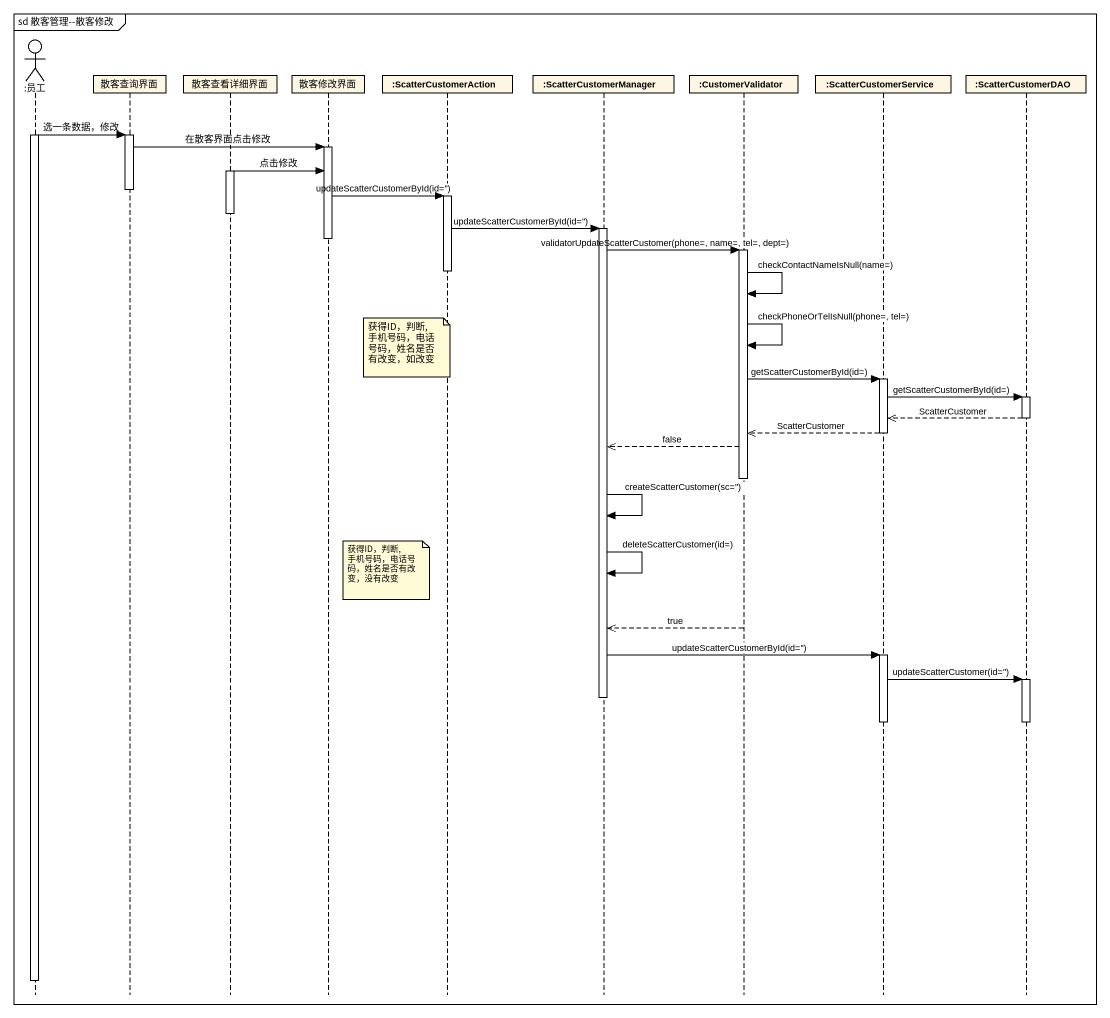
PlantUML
@startuml
mainframe sd 散客管理--散客修改
hide footbox
actor ":员工" as 员工
participant 散客查询界面
participant 散客查看详细界面
participant 散客修改界面
participant ":ScatterCustomerAction" as ScatterCustomerAction
participant ":ScatterCustomerManager" as ScatterCustomerManager
participant ":CustomerValidator" as CustomerValidator
participant ":ScatterCustomerService" as ScatterCustomerService
participant ":ScatterCustomerDAO" as ScatterCustomerDAO

activate 员工
员工 -> 散客查询界面 : 选一条数据，修改
activate 散客查询界面
散客查询界面 -> 散客修改界面 : 在散客界面点击修改
activate 散客修改界面
activate 散客查看详细界面
散客查看详细界面 -> 散客修改界面 : 点击修改
deactivate 散客查询界面
散客修改界面 -> ScatterCustomerAction : updateScatterCustomerById(id='')
activate ScatterCustomerAction
deactivate 散客查看详细界面
ScatterCustomerAction -> ScatterCustomerManager : updateScatterCustomerById(id='')
activate ScatterCustomerManager
deactivate 散客修改界面
ScatterCustomerManager -> CustomerValidator : validatorUpdateScatterCustomer(phone=, name=, tel=, dept=)
activate CustomerValidator
deactivate ScatterCustomerAction
CustomerValidator -> CustomerValidator : checkContactNameIsNull(name=)
CustomerValidator -> CustomerValidator : checkPhoneOrTelIsNull(phone=, tel=)
note over ScatterCustomerAction : 获得ID，判断,手机号码，电话号码，姓名是否有改变，如改变
CustomerValidator -> ScatterCustomerService : getScatterCustomerById(id=)
activate ScatterCustomerService
ScatterCustomerService -> ScatterCustomerDAO : getScatterCustomerById(id=)
activate ScatterCustomerDAO
ScatterCustomerDAO -->> ScatterCustomerService : ScatterCustomer
deactivate ScatterCustomerDAO
ScatterCustomerService -->> CustomerValidator : ScatterCustomer
deactivate ScatterCustomerService
CustomerValidator -->> ScatterCustomerManager : false
deactivate CustomerValidator
ScatterCustomerManager -> ScatterCustomerManager : createScatterCustomer(sc='')
note right of 散客修改界面 : 获得ID，判断,手机号码，电话号码，姓名是否有改变，没有改变
ScatterCustomerManager -> ScatterCustomerManager : deleteScatterCustomer(id=)
CustomerValidator -->> ScatterCustomerManager : true
ScatterCustomerManager -> ScatterCustomerService : updateScatterCustomerById(id='')
activate ScatterCustomerService
ScatterCustomerService -> ScatterCustomerDAO : updateScatterCustomer(id='')
activate ScatterCustomerDAO
deactivate ScatterCustomerManager
deactivate ScatterCustomerService
deactivate ScatterCustomerDAO
deactivate 员工
@enduml
